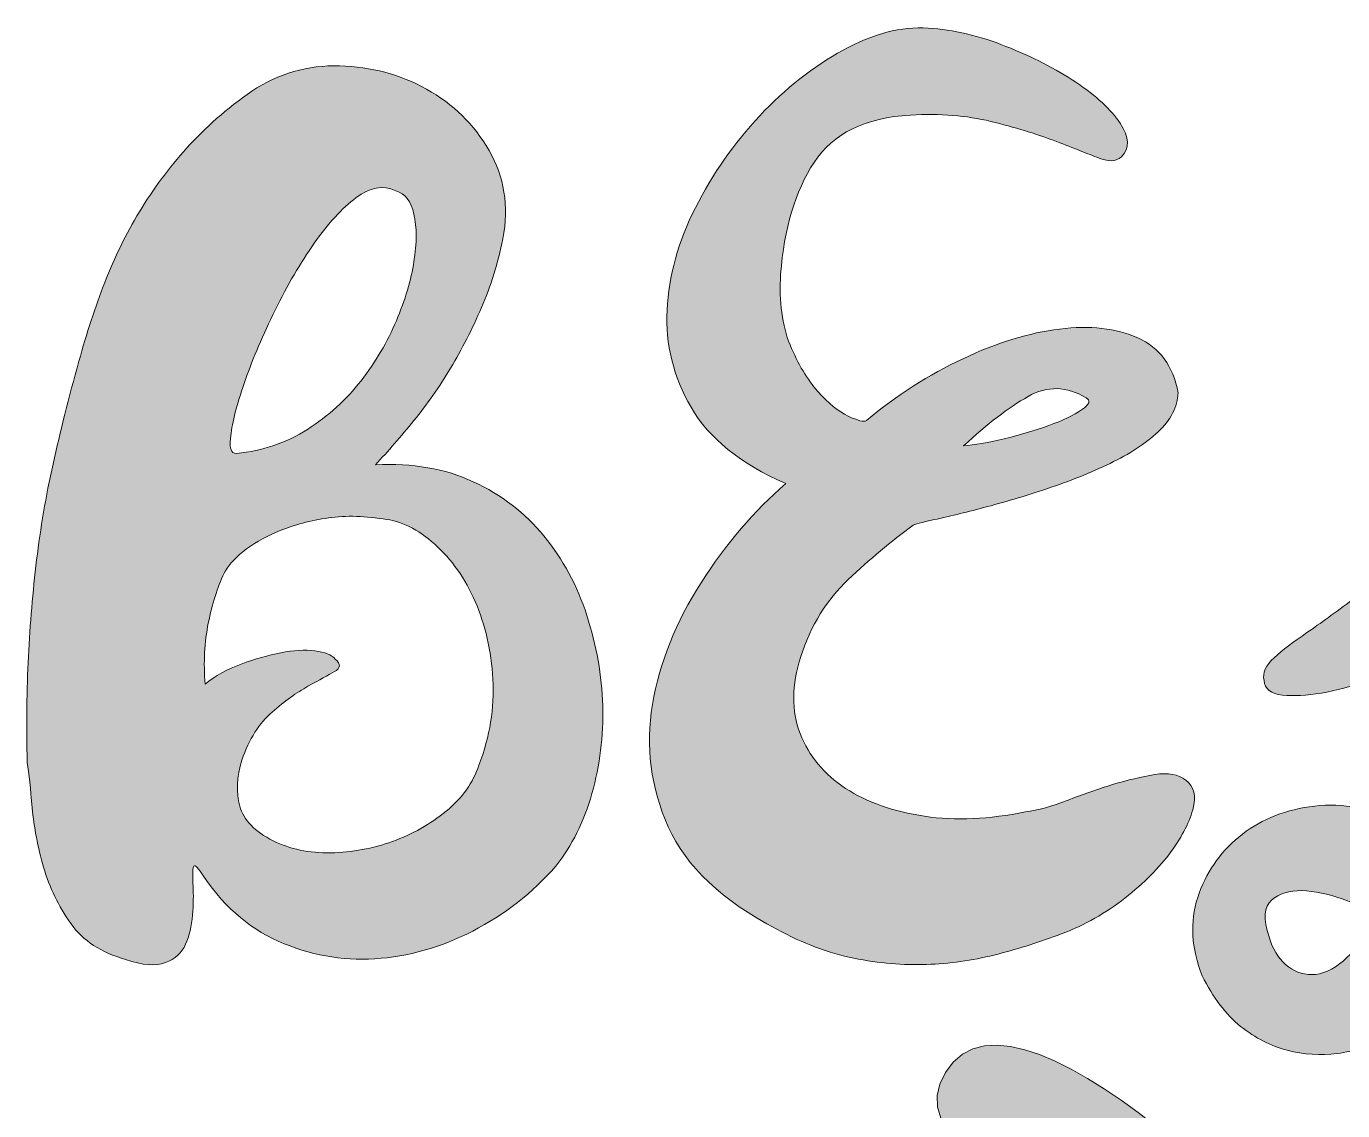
# Model space of a CAD drawing. Header units: inches. Extents: x 0.43 to 5.57, y -5.37 to -0.63.
# Drawn here: x 0.434 to 2.151, y -3.124 to -1.709 of the extents above; entities that cross this region are included whole.
import ezdxf

# ---------------------------------------------------------------- set-up
doc = ezdxf.new("R2010")
doc.units = ezdxf.units.IN
doc.header["$MEASUREMENT"] = 0
doc.layers.add('Layer 1', color=7, linetype='Continuous')

# ---------------------------------------------------------------- blocks, each defined once
blk = doc.blocks.new('block 5')
at = {"layer": 'Layer 1', "true_color": 0xc9963e}
h = blk.add_hatch(color=33, dxfattribs=at)
h.dxf.hatch_style = 2
edge = h.paths.add_edge_path()
edge.add_spline(control_points=[(1.9462, -2.6927), (1.9572, -2.7004), (1.9602, -2.7133), (1.9553, -2.7314), (1.9503, -2.7495), (1.9399, -2.769), (1.924, -2.7899), (1.9081, -2.8107), (1.8875, -2.8308), (1.8622, -2.85), (1.837, -2.8692), (1.809, -2.8843), (1.7783, -2.8953), (1.7519, -2.9051), (1.7245, -2.9136), (1.6959, -2.9208), (1.6674, -2.9279), (1.638, -2.932), (1.6078, -2.9331), (1.5776, -2.9342), (1.5461, -2.9315), (1.5132, -2.9249), (1.4802, -2.9183), (1.4467, -2.9057), (1.4127, -2.887), (1.3414, -2.8497), (1.2942, -2.8053), (1.2711, -2.7536), (1.2481, -2.7021), (1.2412, -2.6488), (1.2505, -2.5939), (1.2599, -2.5391), (1.281, -2.4861), (1.3139, -2.435), (1.3469, -2.384), (1.3836, -2.3409), (1.4243, -2.3058), (1.365, -2.2794), (1.3238, -2.2463), (1.3008, -2.2062), (1.2777, -2.1661), (1.2673, -2.1238), (1.2695, -2.0794), (1.2717, -2.0349), (1.284, -1.9905), (1.3065, -1.946), (1.329, -1.9016), (1.357, -1.8615), (1.3905, -1.8258), (1.424, -1.7902), (1.4602, -1.7616), (1.4992, -1.7402), (1.5381, -1.7188), (1.5752, -1.7092), (1.6103, -1.7114), (1.6432, -1.7136), (1.677, -1.7215), (1.7116, -1.7353), (1.7461, -1.749), (1.7766, -1.7646), (1.803, -1.7822), (1.8293, -1.7998), (1.8485, -1.8176), (1.8606, -1.8357), (1.8727, -1.8538), (1.8732, -1.8684), (1.8622, -1.8793), (1.8556, -1.8859), (1.8449, -1.8862), (1.8301, -1.8801), (1.8153, -1.8741), (1.7964, -1.8667), (1.7733, -1.8579), (1.7503, -1.8491), (1.7231, -1.8409), (1.6918, -1.8332), (1.6605, -1.8256), (1.6257, -1.8228), (1.5873, -1.825), (1.528, -1.8283), (1.486, -1.8489), (1.4613, -1.8867), (1.4366, -1.9246), (1.422, -1.9732), (1.4177, -2.0325), (1.4155, -2.0687), (1.4196, -2.0994), (1.43, -2.1247), (1.4404, -2.1499), (1.4525, -2.1702), (1.4662, -2.1856), (1.48, -2.201), (1.4931, -2.2117), (1.5058, -2.2177), (1.5184, -2.2237), (1.5263, -2.2257), (1.5296, -2.2235), (1.5691, -2.1905), (1.6111, -2.1636), (1.6556, -2.1428), (1.7, -2.1219), (1.742, -2.109), (1.7816, -2.1041), (1.8211, -2.0991), (1.8551, -2.103), (1.8836, -2.1156), (1.9122, -2.1282), (1.9297, -2.1521), (1.9363, -2.1872), (1.9352, -2.2059), (1.9265, -2.2229), (1.91, -2.2383), (1.8935, -2.2537), (1.8727, -2.2674), (1.8474, -2.2794), (1.8222, -2.2915), (1.7947, -2.3025), (1.7651, -2.3124), (1.7354, -2.3223), (1.708, -2.3305), (1.6828, -2.3371), (1.6575, -2.3437), (1.6361, -2.3489), (1.6185, -2.3527), (1.601, -2.3566), (1.5916, -2.359), (1.5906, -2.3601), (1.562, -2.381), (1.5337, -2.4046), (1.5058, -2.4309), (1.4778, -2.4573), (1.4572, -2.4908), (1.444, -2.5314), (1.4319, -2.5687), (1.4317, -2.6022), (1.4432, -2.6318), (1.4547, -2.6614), (1.4745, -2.6853), (1.5025, -2.7034), (1.5305, -2.7215), (1.5647, -2.7336), (1.6054, -2.7397), (1.646, -2.7457), (1.6899, -2.7438), (1.7371, -2.7339), (1.7536, -2.7317), (1.7717, -2.7268), (1.7914, -2.7191), (1.8112, -2.7114), (1.8309, -2.7045), (1.8507, -2.6985), (1.8705, -2.6925), (1.8888, -2.6881), (1.9059, -2.6853), (1.9229, -2.6826), (1.9363, -2.6851), (1.9462, -2.6927)], knot_values=[0, 0, 0, 0, 1, 1, 1, 2, 2, 2, 3, 3, 3, 4, 4, 4, 5, 5, 5, 6, 6, 6, 7, 7, 7, 8, 8, 8, 9, 9, 9, 10, 10, 10, 11, 11, 11, 12, 12, 12, 13, 13, 13, 14, 14, 14, 15, 15, 15, 16, 16, 16, 17, 17, 17, 18, 18, 18, 19, 19, 19, 20, 20, 20, 21, 21, 21, 22, 22, 22, 23, 23, 23, 24, 24, 24, 25, 25, 25, 26, 26, 26, 27, 27, 27, 28, 28, 28, 29, 29, 29, 30, 30, 30, 31, 31, 31, 32, 32, 32, 33, 33, 33, 34, 34, 34, 35, 35, 35, 36, 36, 36, 37, 37, 37, 38, 38, 38, 39, 39, 39, 40, 40, 40, 41, 41, 41, 42, 42, 42, 43, 43, 43, 44, 44, 44, 45, 45, 45, 46, 46, 46, 47, 47, 47, 48, 48, 48, 49, 49, 49, 50, 50, 50, 51, 51, 51, 52, 52, 52, 52], degree=3, periodic=1)
edge = h.paths.add_edge_path()
edge.add_spline(control_points=[(1.8161, -2.1938), (1.7909, -2.1785), (1.7656, -2.1779), (1.7404, -2.1922), (1.7151, -2.2065), (1.6871, -2.2279), (1.6564, -2.2564), (1.6707, -2.2553), (1.6882, -2.2523), (1.7091, -2.2473), (1.7299, -2.2424), (1.7494, -2.2366), (1.7676, -2.23), (1.7857, -2.2235), (1.7999, -2.2166), (1.8104, -2.2095), (1.8208, -2.2023), (1.8227, -2.1971), (1.8161, -2.1938)], knot_values=[0, 0, 0, 0, 1, 1, 1, 2, 2, 2, 3, 3, 3, 4, 4, 4, 5, 5, 5, 6, 6, 6, 6], degree=3, periodic=1)
h = blk.add_hatch(color=33, dxfattribs=at)
h.dxf.hatch_style = 2
edge = h.paths.add_edge_path()
edge.add_spline(control_points=[(1.9676, -2.9479), (1.9534, -2.9117), (1.9514, -2.8777), (1.9618, -2.8459), (1.9723, -2.814), (1.9901, -2.7877), (2.0154, -2.7668), (2.0406, -2.746), (2.0713, -2.7328), (2.1076, -2.7273), (2.1438, -2.7218), (2.1811, -2.7273), (2.2195, -2.7438), (2.2217, -2.7449), (2.2245, -2.7394), (2.2278, -2.7273), (2.2311, -2.7152), (2.2338, -2.6993), (2.236, -2.6796), (2.2382, -2.6598), (2.2393, -2.6376), (2.2393, -2.6129), (2.2393, -2.5882), (2.2376, -2.5637), (2.2343, -2.5396), (2.2201, -2.5473), (2.2028, -2.555), (2.1825, -2.5626), (2.1622, -2.5703), (2.1424, -2.5758), (2.1232, -2.5791), (2.104, -2.5824), (2.087, -2.5832), (2.0722, -2.5816), (2.0573, -2.5799), (2.0494, -2.5736), (2.0483, -2.5626), (2.0461, -2.5528), (2.0505, -2.5429), (2.0615, -2.533), (2.0724, -2.5231), (2.0867, -2.5122), (2.1043, -2.5001), (2.1218, -2.488), (2.1416, -2.4737), (2.1635, -2.4573), (2.1855, -2.4408), (2.2064, -2.4205), (2.2261, -2.3963), (2.2272, -2.3953), (2.228, -2.3807), (2.2286, -2.3527), (2.2291, -2.3247), (2.2302, -2.2893), (2.2319, -2.2465), (2.2335, -2.2037), (2.2357, -2.1568), (2.2385, -2.1057), (2.2412, -2.0547), (2.2456, -2.0061), (2.2516, -1.96), (2.2577, -1.9139), (2.2653, -1.8733), (2.2747, -1.8382), (2.284, -1.803), (2.2963, -1.7795), (2.3117, -1.7674), (2.3392, -1.7432), (2.371, -1.7336), (2.4072, -1.7385), (2.4435, -1.7435), (2.4772, -1.7589), (2.5085, -1.7847), (2.5398, -1.8105), (2.5658, -1.8447), (2.5867, -1.8876), (2.6075, -1.9304), (2.6174, -1.9776), (2.6163, -2.0292), (2.6141, -2.0983), (2.6026, -2.1582), (2.5818, -2.2086), (2.5609, -2.2591), (2.5384, -2.3017), (2.5143, -2.3362), (2.4901, -2.3708), (2.4682, -2.3975), (2.4484, -2.4161), (2.4286, -2.4348), (2.4188, -2.4468), (2.4188, -2.4523), (2.4165, -2.4831), (2.4155, -2.5146), (2.4155, -2.547), (2.4155, -2.5794), (2.4152, -2.6107), (2.4146, -2.6409), (2.4141, -2.6711), (2.4127, -2.6988), (2.4105, -2.724), (2.4083, -2.7493), (2.4039, -2.7701), (2.3974, -2.7866), (2.4358, -2.8096), (2.4709, -2.833), (2.5027, -2.8566), (2.5346, -2.8802), (2.5683, -2.9002), (2.604, -2.9167), (2.6397, -2.9331), (2.68, -2.9444), (2.725, -2.9504), (2.77, -2.9564), (2.8255, -2.954), (2.8913, -2.943), (2.9078, -2.9397), (2.9166, -2.9441), (2.9177, -2.9562), (2.9187, -2.9682), (2.9111, -2.9825), (2.8946, -2.999), (2.8781, -3.0154), (2.8529, -3.0311), (2.8189, -3.0459), (2.7848, -3.0607), (2.7409, -3.0698), (2.6871, -3.0731), (2.6345, -3.0764), (2.5856, -3.0711), (2.5406, -3.0574), (2.4956, -3.0437), (2.4561, -3.0275), (2.4221, -3.0089), (2.3825, -2.988), (2.3457, -2.9633), (2.3117, -2.9348), (2.3052, -2.9446), (2.2963, -2.9556), (2.2854, -2.9677), (2.2766, -2.9776), (2.2656, -2.9883), (2.2525, -2.9998), (2.2393, -3.0113), (2.2234, -3.0215), (2.2047, -3.0303), (2.186, -3.0401), (2.1657, -3.0464), (2.1438, -3.0492), (2.1218, -3.0519), (2.1001, -3.0506), (2.0787, -3.0451), (2.0573, -3.0396), (2.037, -3.0292), (2.0178, -3.0138), (1.9986, -2.9984), (1.9819, -2.9765), (1.9676, -2.9479)], knot_values=[0, 0, 0, 0, 1, 1, 1, 2, 2, 2, 3, 3, 3, 4, 4, 4, 5, 5, 5, 6, 6, 6, 7, 7, 7, 8, 8, 8, 9, 9, 9, 10, 10, 10, 11, 11, 11, 12, 12, 12, 13, 13, 13, 14, 14, 14, 15, 15, 15, 16, 16, 16, 17, 17, 17, 18, 18, 18, 19, 19, 19, 20, 20, 20, 21, 21, 21, 22, 22, 22, 23, 23, 23, 24, 24, 24, 25, 25, 25, 26, 26, 26, 27, 27, 27, 28, 28, 28, 29, 29, 29, 30, 30, 30, 31, 31, 31, 32, 32, 32, 33, 33, 33, 34, 34, 34, 35, 35, 35, 36, 36, 36, 37, 37, 37, 38, 38, 38, 39, 39, 39, 40, 40, 40, 41, 41, 41, 42, 42, 42, 43, 43, 43, 44, 44, 44, 45, 45, 45, 46, 46, 46, 47, 47, 47, 48, 48, 48, 49, 49, 49, 50, 50, 50, 51, 51, 51, 52, 52, 52, 52], degree=3, periodic=1)
edge = h.paths.add_edge_path()
edge.add_spline(control_points=[(2.0549, -2.8969), (2.0592, -2.9123), (2.0664, -2.9243), (2.0763, -2.9331), (2.0862, -2.9419), (2.0977, -2.9463), (2.1109, -2.9463), (2.124, -2.9463), (2.1377, -2.9402), (2.152, -2.9282), (2.1663, -2.9161), (2.1811, -2.8969), (2.1965, -2.8706), (2.1844, -2.8618), (2.169, -2.8541), (2.1504, -2.8475), (2.1317, -2.8409), (2.1141, -2.8374), (2.0977, -2.8368), (2.0812, -2.8363), (2.068, -2.8404), (2.0582, -2.8491), (2.0483, -2.8579), (2.0472, -2.8738), (2.0549, -2.8969)], knot_values=[0, 0, 0, 0, 1, 1, 1, 2, 2, 2, 3, 3, 3, 4, 4, 4, 5, 5, 5, 6, 6, 6, 7, 7, 7, 8, 8, 8, 8], degree=3, periodic=1)
edge = h.paths.add_edge_path()
edge.add_spline(control_points=[(2.4056, -2.2465), (2.4407, -2.2103), (2.467, -2.1724), (2.4846, -2.1329), (2.5, -2.0989), (2.5071, -2.0604), (2.506, -2.0176), (2.5049, -1.9748), (2.4852, -1.9304), (2.4467, -1.8843), (2.4435, -1.881), (2.4404, -1.8837), (2.4377, -1.8925), (2.4349, -1.9013), (2.4322, -1.9139), (2.4295, -1.9304), (2.4267, -1.9468), (2.4242, -1.9661), (2.4221, -1.988), (2.4198, -2.01), (2.4182, -2.0325), (2.4171, -2.0555), (2.4127, -2.1104), (2.4089, -2.1741), (2.4056, -2.2465)], knot_values=[0, 0, 0, 0, 1, 1, 1, 2, 2, 2, 3, 3, 3, 4, 4, 4, 5, 5, 5, 6, 6, 6, 7, 7, 7, 8, 8, 8, 8], degree=3, periodic=1)
h = blk.add_hatch(color=33, dxfattribs=at)
h.dxf.hatch_style = 2
edge = h.paths.add_edge_path()
edge.add_spline(control_points=[(0.8891, -2.2811), (0.9374, -2.2789), (0.98, -2.2863), (1.0167, -2.3033), (1.0535, -2.3203), (1.0842, -2.3439), (1.1089, -2.3741), (1.1336, -2.4043), (1.1523, -2.4389), (1.1649, -2.4778), (1.1775, -2.5168), (1.1844, -2.5561), (1.1855, -2.5956), (1.1866, -2.6351), (1.1819, -2.6732), (1.1715, -2.71), (1.1611, -2.7468), (1.1454, -2.7783), (1.1246, -2.8047), (1.0938, -2.8398), (1.0576, -2.8681), (1.0159, -2.8895), (0.9742, -2.9109), (0.9317, -2.923), (0.8883, -2.9257), (0.8449, -2.9284), (0.8029, -2.9208), (0.7623, -2.9027), (0.7217, -2.8845), (0.6877, -2.8541), (0.6603, -2.8113), (0.6547, -2.8036), (0.6517, -2.8022), (0.6512, -2.8072), (0.6506, -2.8121), (0.6506, -2.8201), (0.6512, -2.831), (0.6517, -2.842), (0.6515, -2.8546), (0.6504, -2.8689), (0.6493, -2.8832), (0.6463, -2.8958), (0.6413, -2.9068), (0.6364, -2.9178), (0.6276, -2.9257), (0.615, -2.9307), (0.6023, -2.9356), (0.5851, -2.9342), (0.5631, -2.9265), (0.5313, -2.9178), (0.5074, -2.9021), (0.4915, -2.8796), (0.4756, -2.8571), (0.4638, -2.8327), (0.4561, -2.8063), (0.4484, -2.78), (0.4435, -2.7542), (0.4413, -2.7289), (0.4391, -2.7037), (0.4369, -2.6839), (0.4347, -2.6697), (0.4336, -2.6203), (0.4341, -2.5742), (0.4363, -2.5314), (0.4385, -2.4885), (0.4421, -2.4466), (0.447, -2.4054), (0.452, -2.3642), (0.4591, -2.3225), (0.4684, -2.2803), (0.4778, -2.238), (0.489, -2.1933), (0.5022, -2.1461), (0.5121, -2.1098), (0.5233, -2.0755), (0.5359, -2.0432), (0.5486, -2.0108), (0.5637, -1.98), (0.5812, -1.951), (0.5988, -1.9219), (0.6194, -1.8941), (0.643, -1.8678), (0.6666, -1.8415), (0.6948, -1.8168), (0.7278, -1.7937), (0.7629, -1.7707), (0.801, -1.7597), (0.8422, -1.7608), (0.8834, -1.7619), (0.9212, -1.772), (0.9558, -1.7912), (0.9904, -1.8105), (1.0176, -1.8371), (1.0373, -1.8711), (1.0571, -1.9051), (1.0631, -1.9435), (1.0554, -1.9864), (1.0488, -2.0182), (1.0395, -2.0481), (1.0274, -2.0761), (1.0154, -2.1041), (1.0019, -2.1304), (0.9871, -2.1551), (0.9723, -2.1798), (0.9564, -2.2026), (0.9393, -2.2235), (0.9223, -2.2443), (0.9056, -2.2635), (0.8891, -2.2811)], knot_values=[0, 0, 0, 0, 1, 1, 1, 2, 2, 2, 3, 3, 3, 4, 4, 4, 5, 5, 5, 6, 6, 6, 7, 7, 7, 8, 8, 8, 9, 9, 9, 10, 10, 10, 11, 11, 11, 12, 12, 12, 13, 13, 13, 14, 14, 14, 15, 15, 15, 16, 16, 16, 17, 17, 17, 18, 18, 18, 19, 19, 19, 20, 20, 20, 21, 21, 21, 22, 22, 22, 23, 23, 23, 24, 24, 24, 25, 25, 25, 26, 26, 26, 27, 27, 27, 28, 28, 28, 29, 29, 29, 30, 30, 30, 31, 31, 31, 32, 32, 32, 33, 33, 33, 34, 34, 34, 35, 35, 35, 36, 36, 36, 36], degree=3, periodic=1)
edge = h.paths.add_edge_path()
edge.add_spline(control_points=[(1.0241, -2.673), (1.0384, -2.6357), (1.0444, -2.5983), (1.0423, -2.561), (1.04, -2.5237), (1.0324, -2.4899), (1.0192, -2.4597), (1.006, -2.4296), (0.9885, -2.4046), (0.9665, -2.3848), (0.9445, -2.3651), (0.9221, -2.3541), (0.899, -2.3519), (0.8716, -2.3475), (0.8463, -2.3472), (0.8233, -2.3511), (0.8002, -2.3549), (0.7796, -2.3607), (0.7615, -2.3684), (0.7434, -2.376), (0.7283, -2.3848), (0.7162, -2.3947), (0.7041, -2.4046), (0.6959, -2.4139), (0.6915, -2.4227), (0.6827, -2.4414), (0.6759, -2.463), (0.671, -2.4877), (0.666, -2.5124), (0.6646, -2.5391), (0.6668, -2.5676), (0.68, -2.5566), (0.6957, -2.5478), (0.7138, -2.5412), (0.7319, -2.5347), (0.7492, -2.5297), (0.7656, -2.5264), (0.7821, -2.5231), (0.7969, -2.5223), (0.8101, -2.5239), (0.8233, -2.5256), (0.832, -2.5292), (0.8364, -2.5347), (0.8441, -2.5412), (0.8438, -2.5467), (0.8356, -2.5511), (0.8274, -2.5555), (0.8159, -2.5618), (0.801, -2.5701), (0.7862, -2.5783), (0.7706, -2.5896), (0.7541, -2.6038), (0.7376, -2.6181), (0.7245, -2.639), (0.7146, -2.6664), (0.708, -2.6883), (0.7072, -2.7084), (0.7121, -2.7265), (0.7171, -2.7446), (0.7316, -2.7597), (0.7558, -2.7718), (0.7777, -2.7827), (0.8027, -2.788), (0.8307, -2.7874), (0.8587, -2.7869), (0.8856, -2.7819), (0.9114, -2.7726), (0.9371, -2.7633), (0.9605, -2.7501), (0.9813, -2.7331), (1.0022, -2.7161), (1.0165, -2.696), (1.0241, -2.673)], knot_values=[0, 0, 0, 0, 1, 1, 1, 2, 2, 2, 3, 3, 3, 4, 4, 4, 5, 5, 5, 6, 6, 6, 7, 7, 7, 8, 8, 8, 9, 9, 9, 10, 10, 10, 11, 11, 11, 12, 12, 12, 13, 13, 13, 14, 14, 14, 15, 15, 15, 16, 16, 16, 17, 17, 17, 18, 18, 18, 19, 19, 19, 20, 20, 20, 21, 21, 21, 22, 22, 22, 23, 23, 23, 24, 24, 24, 24], degree=3, periodic=1)
edge = h.paths.add_edge_path()
edge.add_spline(control_points=[(0.9155, -1.9238), (0.899, -1.9161), (0.8817, -1.9191), (0.8636, -1.9328), (0.8455, -1.9466), (0.8274, -1.9663), (0.8093, -1.9921), (0.7912, -2.0179), (0.7741, -2.047), (0.7582, -2.0794), (0.7423, -2.1118), (0.7294, -2.142), (0.7195, -2.1699), (0.7097, -2.1979), (0.7033, -2.2213), (0.7006, -2.2399), (0.6978, -2.2586), (0.7003, -2.2674), (0.708, -2.2663), (0.742, -2.263), (0.7728, -2.2526), (0.8002, -2.235), (0.8276, -2.2174), (0.851, -2.1963), (0.8702, -2.1716), (0.8894, -2.1469), (0.9048, -2.1208), (0.9163, -2.0934), (0.9278, -2.066), (0.9355, -2.0401), (0.9393, -2.016), (0.9432, -1.9919), (0.9432, -1.9713), (0.9393, -1.9542), (0.9355, -1.9372), (0.9275, -1.9271), (0.9155, -1.9238)], knot_values=[0, 0, 0, 0, 1, 1, 1, 2, 2, 2, 3, 3, 3, 4, 4, 4, 5, 5, 5, 6, 6, 6, 7, 7, 7, 8, 8, 8, 9, 9, 9, 10, 10, 10, 11, 11, 11, 12, 12, 12, 12], degree=3, periodic=1)
at = {"layer": 'Layer 1', "lineweight": 0}
for points, knots in [([(1.9462, -2.6927), (1.9572, -2.7004), (1.9602, -2.7133), (1.9553, -2.7314), (1.9503, -2.7495), (1.9399, -2.769), (1.924, -2.7899), (1.9081, -2.8107), (1.8875, -2.8308), (1.8622, -2.85), (1.837, -2.8692), (1.809, -2.8843), (1.7783, -2.8953), (1.7519, -2.9051), (1.7245, -2.9136), (1.6959, -2.9208), (1.6674, -2.9279), (1.638, -2.932), (1.6078, -2.9331), (1.5776, -2.9342), (1.5461, -2.9315), (1.5132, -2.9249), (1.4802, -2.9183), (1.4467, -2.9057), (1.4127, -2.887), (1.3414, -2.8497), (1.2942, -2.8053), (1.2711, -2.7536), (1.2481, -2.7021), (1.2412, -2.6488), (1.2505, -2.5939), (1.2599, -2.5391), (1.281, -2.4861), (1.3139, -2.435), (1.3469, -2.384), (1.3836, -2.3409), (1.4243, -2.3058), (1.365, -2.2794), (1.3238, -2.2463), (1.3008, -2.2062), (1.2777, -2.1661), (1.2673, -2.1238), (1.2695, -2.0794), (1.2717, -2.0349), (1.284, -1.9905), (1.3065, -1.946), (1.329, -1.9016), (1.357, -1.8615), (1.3905, -1.8258), (1.424, -1.7902), (1.4602, -1.7616), (1.4992, -1.7402), (1.5381, -1.7188), (1.5752, -1.7092), (1.6103, -1.7114), (1.6432, -1.7136), (1.677, -1.7215), (1.7116, -1.7353), (1.7461, -1.749), (1.7766, -1.7646), (1.803, -1.7822), (1.8293, -1.7998), (1.8485, -1.8176), (1.8606, -1.8357), (1.8727, -1.8538), (1.8732, -1.8684), (1.8622, -1.8793), (1.8556, -1.8859), (1.8449, -1.8862), (1.8301, -1.8801), (1.8153, -1.8741), (1.7964, -1.8667), (1.7733, -1.8579), (1.7503, -1.8491), (1.7231, -1.8409), (1.6918, -1.8332), (1.6605, -1.8256), (1.6257, -1.8228), (1.5873, -1.825), (1.528, -1.8283), (1.486, -1.8489), (1.4613, -1.8867), (1.4366, -1.9246), (1.422, -1.9732), (1.4177, -2.0325), (1.4155, -2.0687), (1.4196, -2.0994), (1.43, -2.1247), (1.4404, -2.1499), (1.4525, -2.1702), (1.4662, -2.1856), (1.48, -2.201), (1.4931, -2.2117), (1.5058, -2.2177), (1.5184, -2.2237), (1.5263, -2.2257), (1.5296, -2.2235), (1.5691, -2.1905), (1.6111, -2.1636), (1.6556, -2.1428), (1.7, -2.1219), (1.742, -2.109), (1.7816, -2.1041), (1.8211, -2.0991), (1.8551, -2.103), (1.8836, -2.1156), (1.9122, -2.1282), (1.9297, -2.1521), (1.9363, -2.1872), (1.9352, -2.2059), (1.9265, -2.2229), (1.91, -2.2383), (1.8935, -2.2537), (1.8727, -2.2674), (1.8474, -2.2794), (1.8222, -2.2915), (1.7947, -2.3025), (1.7651, -2.3124), (1.7354, -2.3223), (1.708, -2.3305), (1.6828, -2.3371), (1.6575, -2.3437), (1.6361, -2.3489), (1.6185, -2.3527), (1.601, -2.3566), (1.5916, -2.359), (1.5906, -2.3601), (1.562, -2.381), (1.5337, -2.4046), (1.5058, -2.4309), (1.4778, -2.4573), (1.4572, -2.4908), (1.444, -2.5314), (1.4319, -2.5687), (1.4317, -2.6022), (1.4432, -2.6318), (1.4547, -2.6614), (1.4745, -2.6853), (1.5025, -2.7034), (1.5305, -2.7215), (1.5647, -2.7336), (1.6054, -2.7397), (1.646, -2.7457), (1.6899, -2.7438), (1.7371, -2.7339), (1.7536, -2.7317), (1.7717, -2.7268), (1.7914, -2.7191), (1.8112, -2.7114), (1.8309, -2.7045), (1.8507, -2.6985), (1.8705, -2.6925), (1.8888, -2.6881), (1.9059, -2.6853), (1.9229, -2.6826), (1.9363, -2.6851), (1.9462, -2.6927)], [0, 0, 0, 0, 1, 1, 1, 2, 2, 2, 3, 3, 3, 4, 4, 4, 5, 5, 5, 6, 6, 6, 7, 7, 7, 8, 8, 8, 9, 9, 9, 10, 10, 10, 11, 11, 11, 12, 12, 12, 13, 13, 13, 14, 14, 14, 15, 15, 15, 16, 16, 16, 17, 17, 17, 18, 18, 18, 19, 19, 19, 20, 20, 20, 21, 21, 21, 22, 22, 22, 23, 23, 23, 24, 24, 24, 25, 25, 25, 26, 26, 26, 27, 27, 27, 28, 28, 28, 29, 29, 29, 30, 30, 30, 31, 31, 31, 32, 32, 32, 33, 33, 33, 34, 34, 34, 35, 35, 35, 36, 36, 36, 37, 37, 37, 38, 38, 38, 39, 39, 39, 40, 40, 40, 41, 41, 41, 42, 42, 42, 43, 43, 43, 44, 44, 44, 45, 45, 45, 46, 46, 46, 47, 47, 47, 48, 48, 48, 49, 49, 49, 50, 50, 50, 51, 51, 51, 52, 52, 52, 52]), ([(1.9676, -2.9479), (1.9534, -2.9117), (1.9514, -2.8777), (1.9618, -2.8459), (1.9723, -2.814), (1.9901, -2.7877), (2.0154, -2.7668), (2.0406, -2.746), (2.0713, -2.7328), (2.1076, -2.7273), (2.1438, -2.7218), (2.1811, -2.7273), (2.2195, -2.7438), (2.2217, -2.7449), (2.2245, -2.7394), (2.2278, -2.7273), (2.2311, -2.7152), (2.2338, -2.6993), (2.236, -2.6796), (2.2382, -2.6598), (2.2393, -2.6376), (2.2393, -2.6129), (2.2393, -2.5882), (2.2376, -2.5637), (2.2343, -2.5396), (2.2201, -2.5473), (2.2028, -2.555), (2.1825, -2.5626), (2.1622, -2.5703), (2.1424, -2.5758), (2.1232, -2.5791), (2.104, -2.5824), (2.087, -2.5832), (2.0722, -2.5816), (2.0573, -2.5799), (2.0494, -2.5736), (2.0483, -2.5626), (2.0461, -2.5528), (2.0505, -2.5429), (2.0615, -2.533), (2.0724, -2.5231), (2.0867, -2.5122), (2.1043, -2.5001), (2.1218, -2.488), (2.1416, -2.4737), (2.1635, -2.4573), (2.1855, -2.4408), (2.2064, -2.4205), (2.2261, -2.3963), (2.2272, -2.3953), (2.228, -2.3807), (2.2286, -2.3527), (2.2291, -2.3247), (2.2302, -2.2893), (2.2319, -2.2465), (2.2335, -2.2037), (2.2357, -2.1568), (2.2385, -2.1057), (2.2412, -2.0547), (2.2456, -2.0061), (2.2516, -1.96), (2.2577, -1.9139), (2.2653, -1.8733), (2.2747, -1.8382), (2.284, -1.803), (2.2963, -1.7795), (2.3117, -1.7674), (2.3392, -1.7432), (2.371, -1.7336), (2.4072, -1.7385), (2.4435, -1.7435), (2.4772, -1.7589), (2.5085, -1.7847), (2.5398, -1.8105), (2.5658, -1.8447), (2.5867, -1.8876), (2.6075, -1.9304), (2.6174, -1.9776), (2.6163, -2.0292), (2.6141, -2.0983), (2.6026, -2.1582), (2.5818, -2.2086), (2.5609, -2.2591), (2.5384, -2.3017), (2.5143, -2.3362), (2.4901, -2.3708), (2.4682, -2.3975), (2.4484, -2.4161), (2.4286, -2.4348), (2.4188, -2.4468), (2.4188, -2.4523), (2.4165, -2.4831), (2.4155, -2.5146), (2.4155, -2.547), (2.4155, -2.5794), (2.4152, -2.6107), (2.4146, -2.6409), (2.4141, -2.6711), (2.4127, -2.6988), (2.4105, -2.724), (2.4083, -2.7493), (2.4039, -2.7701), (2.3974, -2.7866), (2.4358, -2.8096), (2.4709, -2.833), (2.5027, -2.8566), (2.5346, -2.8802), (2.5683, -2.9002), (2.604, -2.9167), (2.6397, -2.9331), (2.68, -2.9444), (2.725, -2.9504), (2.77, -2.9564), (2.8255, -2.954), (2.8913, -2.943), (2.9078, -2.9397), (2.9166, -2.9441), (2.9177, -2.9562), (2.9187, -2.9682), (2.9111, -2.9825), (2.8946, -2.999), (2.8781, -3.0154), (2.8529, -3.0311), (2.8189, -3.0459), (2.7848, -3.0607), (2.7409, -3.0698), (2.6871, -3.0731), (2.6345, -3.0764), (2.5856, -3.0711), (2.5406, -3.0574), (2.4956, -3.0437), (2.4561, -3.0275), (2.4221, -3.0089), (2.3825, -2.988), (2.3457, -2.9633), (2.3117, -2.9348), (2.3052, -2.9446), (2.2963, -2.9556), (2.2854, -2.9677), (2.2766, -2.9776), (2.2656, -2.9883), (2.2525, -2.9998), (2.2393, -3.0113), (2.2234, -3.0215), (2.2047, -3.0303), (2.186, -3.0401), (2.1657, -3.0464), (2.1438, -3.0492), (2.1218, -3.0519), (2.1001, -3.0506), (2.0787, -3.0451), (2.0573, -3.0396), (2.037, -3.0292), (2.0178, -3.0138), (1.9986, -2.9984), (1.9819, -2.9765), (1.9676, -2.9479)], [0, 0, 0, 0, 1, 1, 1, 2, 2, 2, 3, 3, 3, 4, 4, 4, 5, 5, 5, 6, 6, 6, 7, 7, 7, 8, 8, 8, 9, 9, 9, 10, 10, 10, 11, 11, 11, 12, 12, 12, 13, 13, 13, 14, 14, 14, 15, 15, 15, 16, 16, 16, 17, 17, 17, 18, 18, 18, 19, 19, 19, 20, 20, 20, 21, 21, 21, 22, 22, 22, 23, 23, 23, 24, 24, 24, 25, 25, 25, 26, 26, 26, 27, 27, 27, 28, 28, 28, 29, 29, 29, 30, 30, 30, 31, 31, 31, 32, 32, 32, 33, 33, 33, 34, 34, 34, 35, 35, 35, 36, 36, 36, 37, 37, 37, 38, 38, 38, 39, 39, 39, 40, 40, 40, 41, 41, 41, 42, 42, 42, 43, 43, 43, 44, 44, 44, 45, 45, 45, 46, 46, 46, 47, 47, 47, 48, 48, 48, 49, 49, 49, 50, 50, 50, 51, 51, 51, 52, 52, 52, 52]), ([(0.8891, -2.2811), (0.9374, -2.2789), (0.98, -2.2863), (1.0167, -2.3033), (1.0535, -2.3203), (1.0842, -2.3439), (1.1089, -2.3741), (1.1336, -2.4043), (1.1523, -2.4389), (1.1649, -2.4778), (1.1775, -2.5168), (1.1844, -2.5561), (1.1855, -2.5956), (1.1866, -2.6351), (1.1819, -2.6732), (1.1715, -2.71), (1.1611, -2.7468), (1.1454, -2.7783), (1.1246, -2.8047), (1.0938, -2.8398), (1.0576, -2.8681), (1.0159, -2.8895), (0.9742, -2.9109), (0.9317, -2.923), (0.8883, -2.9257), (0.8449, -2.9284), (0.8029, -2.9208), (0.7623, -2.9027), (0.7217, -2.8845), (0.6877, -2.8541), (0.6603, -2.8113), (0.6547, -2.8036), (0.6517, -2.8022), (0.6512, -2.8072), (0.6506, -2.8121), (0.6506, -2.8201), (0.6512, -2.831), (0.6517, -2.842), (0.6515, -2.8546), (0.6504, -2.8689), (0.6493, -2.8832), (0.6463, -2.8958), (0.6413, -2.9068), (0.6364, -2.9178), (0.6276, -2.9257), (0.615, -2.9307), (0.6023, -2.9356), (0.5851, -2.9342), (0.5631, -2.9265), (0.5313, -2.9178), (0.5074, -2.9021), (0.4915, -2.8796), (0.4756, -2.8571), (0.4638, -2.8327), (0.4561, -2.8063), (0.4484, -2.78), (0.4435, -2.7542), (0.4413, -2.7289), (0.4391, -2.7037), (0.4369, -2.6839), (0.4347, -2.6697), (0.4336, -2.6203), (0.4341, -2.5742), (0.4363, -2.5314), (0.4385, -2.4885), (0.4421, -2.4466), (0.447, -2.4054), (0.452, -2.3642), (0.4591, -2.3225), (0.4684, -2.2803), (0.4778, -2.238), (0.489, -2.1933), (0.5022, -2.1461), (0.5121, -2.1098), (0.5233, -2.0755), (0.5359, -2.0432), (0.5486, -2.0108), (0.5637, -1.98), (0.5812, -1.951), (0.5988, -1.9219), (0.6194, -1.8941), (0.643, -1.8678), (0.6666, -1.8415), (0.6948, -1.8168), (0.7278, -1.7937), (0.7629, -1.7707), (0.801, -1.7597), (0.8422, -1.7608), (0.8834, -1.7619), (0.9212, -1.772), (0.9558, -1.7912), (0.9904, -1.8105), (1.0176, -1.8371), (1.0373, -1.8711), (1.0571, -1.9051), (1.0631, -1.9435), (1.0554, -1.9864), (1.0488, -2.0182), (1.0395, -2.0481), (1.0274, -2.0761), (1.0154, -2.1041), (1.0019, -2.1304), (0.9871, -2.1551), (0.9723, -2.1798), (0.9564, -2.2026), (0.9393, -2.2235), (0.9223, -2.2443), (0.9056, -2.2635), (0.8891, -2.2811)], [0, 0, 0, 0, 1, 1, 1, 2, 2, 2, 3, 3, 3, 4, 4, 4, 5, 5, 5, 6, 6, 6, 7, 7, 7, 8, 8, 8, 9, 9, 9, 10, 10, 10, 11, 11, 11, 12, 12, 12, 13, 13, 13, 14, 14, 14, 15, 15, 15, 16, 16, 16, 17, 17, 17, 18, 18, 18, 19, 19, 19, 20, 20, 20, 21, 21, 21, 22, 22, 22, 23, 23, 23, 24, 24, 24, 25, 25, 25, 26, 26, 26, 27, 27, 27, 28, 28, 28, 29, 29, 29, 30, 30, 30, 31, 31, 31, 32, 32, 32, 33, 33, 33, 34, 34, 34, 35, 35, 35, 36, 36, 36, 36]), ([(0.9155, -1.9238), (0.899, -1.9161), (0.8817, -1.9191), (0.8636, -1.9328), (0.8455, -1.9466), (0.8274, -1.9663), (0.8093, -1.9921), (0.7912, -2.0179), (0.7741, -2.047), (0.7582, -2.0794), (0.7423, -2.1118), (0.7294, -2.142), (0.7195, -2.1699), (0.7097, -2.1979), (0.7033, -2.2213), (0.7006, -2.2399), (0.6978, -2.2586), (0.7003, -2.2674), (0.708, -2.2663), (0.742, -2.263), (0.7728, -2.2526), (0.8002, -2.235), (0.8276, -2.2174), (0.851, -2.1963), (0.8702, -2.1716), (0.8894, -2.1469), (0.9048, -2.1208), (0.9163, -2.0934), (0.9278, -2.066), (0.9355, -2.0401), (0.9393, -2.016), (0.9432, -1.9919), (0.9432, -1.9713), (0.9393, -1.9542), (0.9355, -1.9372), (0.9275, -1.9271), (0.9155, -1.9238)], [0, 0, 0, 0, 1, 1, 1, 2, 2, 2, 3, 3, 3, 4, 4, 4, 5, 5, 5, 6, 6, 6, 7, 7, 7, 8, 8, 8, 9, 9, 9, 10, 10, 10, 11, 11, 11, 12, 12, 12, 12]), ([(1.8161, -2.1938), (1.7909, -2.1785), (1.7656, -2.1779), (1.7404, -2.1922), (1.7151, -2.2065), (1.6871, -2.2279), (1.6564, -2.2564), (1.6707, -2.2553), (1.6882, -2.2523), (1.7091, -2.2473), (1.7299, -2.2424), (1.7494, -2.2366), (1.7676, -2.23), (1.7857, -2.2235), (1.7999, -2.2166), (1.8104, -2.2095), (1.8208, -2.2023), (1.8227, -2.1971), (1.8161, -2.1938)], [0, 0, 0, 0, 1, 1, 1, 2, 2, 2, 3, 3, 3, 4, 4, 4, 5, 5, 5, 6, 6, 6, 6]), ([(1.0241, -2.673), (1.0384, -2.6357), (1.0444, -2.5983), (1.0423, -2.561), (1.04, -2.5237), (1.0324, -2.4899), (1.0192, -2.4597), (1.006, -2.4296), (0.9885, -2.4046), (0.9665, -2.3848), (0.9445, -2.3651), (0.9221, -2.3541), (0.899, -2.3519), (0.8716, -2.3475), (0.8463, -2.3472), (0.8233, -2.3511), (0.8002, -2.3549), (0.7796, -2.3607), (0.7615, -2.3684), (0.7434, -2.376), (0.7283, -2.3848), (0.7162, -2.3947), (0.7041, -2.4046), (0.6959, -2.4139), (0.6915, -2.4227), (0.6827, -2.4414), (0.6759, -2.463), (0.671, -2.4877), (0.666, -2.5124), (0.6646, -2.5391), (0.6668, -2.5676), (0.68, -2.5566), (0.6957, -2.5478), (0.7138, -2.5412), (0.7319, -2.5347), (0.7492, -2.5297), (0.7656, -2.5264), (0.7821, -2.5231), (0.7969, -2.5223), (0.8101, -2.5239), (0.8233, -2.5256), (0.832, -2.5292), (0.8364, -2.5347), (0.8441, -2.5412), (0.8438, -2.5467), (0.8356, -2.5511), (0.8274, -2.5555), (0.8159, -2.5618), (0.801, -2.5701), (0.7862, -2.5783), (0.7706, -2.5896), (0.7541, -2.6038), (0.7376, -2.6181), (0.7245, -2.639), (0.7146, -2.6664), (0.708, -2.6883), (0.7072, -2.7084), (0.7121, -2.7265), (0.7171, -2.7446), (0.7316, -2.7597), (0.7558, -2.7718), (0.7777, -2.7827), (0.8027, -2.788), (0.8307, -2.7874), (0.8587, -2.7869), (0.8856, -2.7819), (0.9114, -2.7726), (0.9371, -2.7633), (0.9605, -2.7501), (0.9813, -2.7331), (1.0022, -2.7161), (1.0165, -2.696), (1.0241, -2.673)], [0, 0, 0, 0, 1, 1, 1, 2, 2, 2, 3, 3, 3, 4, 4, 4, 5, 5, 5, 6, 6, 6, 7, 7, 7, 8, 8, 8, 9, 9, 9, 10, 10, 10, 11, 11, 11, 12, 12, 12, 13, 13, 13, 14, 14, 14, 15, 15, 15, 16, 16, 16, 17, 17, 17, 18, 18, 18, 19, 19, 19, 20, 20, 20, 21, 21, 21, 22, 22, 22, 23, 23, 23, 24, 24, 24, 24]), ([(2.0549, -2.8969), (2.0592, -2.9123), (2.0664, -2.9243), (2.0763, -2.9331), (2.0862, -2.9419), (2.0977, -2.9463), (2.1109, -2.9463), (2.124, -2.9463), (2.1377, -2.9402), (2.152, -2.9282), (2.1663, -2.9161), (2.1811, -2.8969), (2.1965, -2.8706), (2.1844, -2.8618), (2.169, -2.8541), (2.1504, -2.8475), (2.1317, -2.8409), (2.1141, -2.8374), (2.0977, -2.8368), (2.0812, -2.8363), (2.068, -2.8404), (2.0582, -2.8491), (2.0483, -2.8579), (2.0472, -2.8738), (2.0549, -2.8969)], [0, 0, 0, 0, 1, 1, 1, 2, 2, 2, 3, 3, 3, 4, 4, 4, 5, 5, 5, 6, 6, 6, 7, 7, 7, 8, 8, 8, 8])]:
    blk.add_open_spline(points, degree=3, knots=knots, dxfattribs=at)
blk = doc.blocks.new('block 11')
at = {"layer": 'Layer 1', "true_color": 0xd32227}
h = blk.add_hatch(color=242, dxfattribs=at)
h.dxf.hatch_style = 2
edge = h.paths.add_edge_path()
edge.add_spline(control_points=[(2.0856, -3.5503), (2.0667, -3.5377), (1.2527, -3.2348), (1.2338, -3.5061), (1.2152, -3.7732), (2.0856, -3.5503), (2.0856, -3.5503)], knot_values=[0, 0, 0, 0, 1, 1, 1, 2, 2, 2, 2], degree=3, periodic=1)
at = {"layer": 'Layer 1', "lineweight": 0}
blk.add_open_spline([(2.0856, -3.5503), (2.0667, -3.5377), (1.2527, -3.2348), (1.2338, -3.5061), (1.2152, -3.7732), (2.0856, -3.5503), (2.0856, -3.5503)], degree=3, knots=[0, 0, 0, 0, 1, 1, 1, 2, 2, 2, 2], dxfattribs=at)
blk = doc.blocks.new('block 12')
at = {"layer": 'Layer 1', "true_color": 0xd32227}
h = blk.add_hatch(color=242, dxfattribs=at)
h.dxf.hatch_style = 2
edge = h.paths.add_edge_path()
edge.add_spline(control_points=[(2.1536, -3.3814), (2.1458, -3.3672), (1.7336, -2.9096), (1.6326, -3.074), (1.5332, -3.2357), (2.1536, -3.3814), (2.1536, -3.3814)], knot_values=[0, 0, 0, 0, 1, 1, 1, 2, 2, 2, 2], degree=3, periodic=1)
at = {"layer": 'Layer 1', "lineweight": 0}
blk.add_open_spline([(2.1536, -3.3814), (2.1458, -3.3672), (1.7336, -2.9096), (1.6326, -3.074), (1.5332, -3.2357), (2.1536, -3.3814), (2.1536, -3.3814)], degree=3, knots=[0, 0, 0, 0, 1, 1, 1, 2, 2, 2, 2], dxfattribs=at)
blk = doc.blocks.new('block 13')
at = {"layer": 'Layer 1', "true_color": 0xd32227}
h = blk.add_hatch(color=242, dxfattribs=at)
h.dxf.hatch_style = 2
edge = h.paths.add_edge_path()
edge.add_spline(control_points=[(2.1536, -3.6883), (2.1458, -3.7025), (1.7336, -4.1601), (1.6326, -3.9958), (1.5332, -3.834), (2.1536, -3.6883), (2.1536, -3.6883)], knot_values=[0, 0, 0, 0, 1, 1, 1, 2, 2, 2, 2], degree=3, periodic=1)
at = {"layer": 'Layer 1', "lineweight": 0}
blk.add_open_spline([(2.1536, -3.6883), (2.1458, -3.7025), (1.7336, -4.1601), (1.6326, -3.9958), (1.5332, -3.834), (2.1536, -3.6883), (2.1536, -3.6883)], degree=3, knots=[0, 0, 0, 0, 1, 1, 1, 2, 2, 2, 2], dxfattribs=at)
blk = doc.blocks.new('block 10')
at = {"layer": 'Layer 1'}
for name in ['block 12', 'block 11', 'block 13']:
    blk.add_blockref(name, (0, 0), dxfattribs=at)
blk = doc.blocks.new('block 9')
at = {"layer": 'Layer 1'}
blk.add_blockref('block 10', (0, 0), dxfattribs=at)
blk = doc.blocks.new('block 7')
at = {"layer": 'Layer 1'}
blk.add_blockref('block 9', (0, 0), dxfattribs=at)
blk = doc.blocks.new('block 2')
at = {"layer": 'Layer 1'}
for name in ['block 5', 'block 7']:
    blk.add_blockref(name, (0, 0), dxfattribs=at)

msp = doc.modelspace()

# ---------------------------------------------------------------- block references
at = {"layer": 'Layer 1'}
msp.add_blockref('block 2', (0, 0), dxfattribs=at)

doc.saveas('drawing.dxf')
